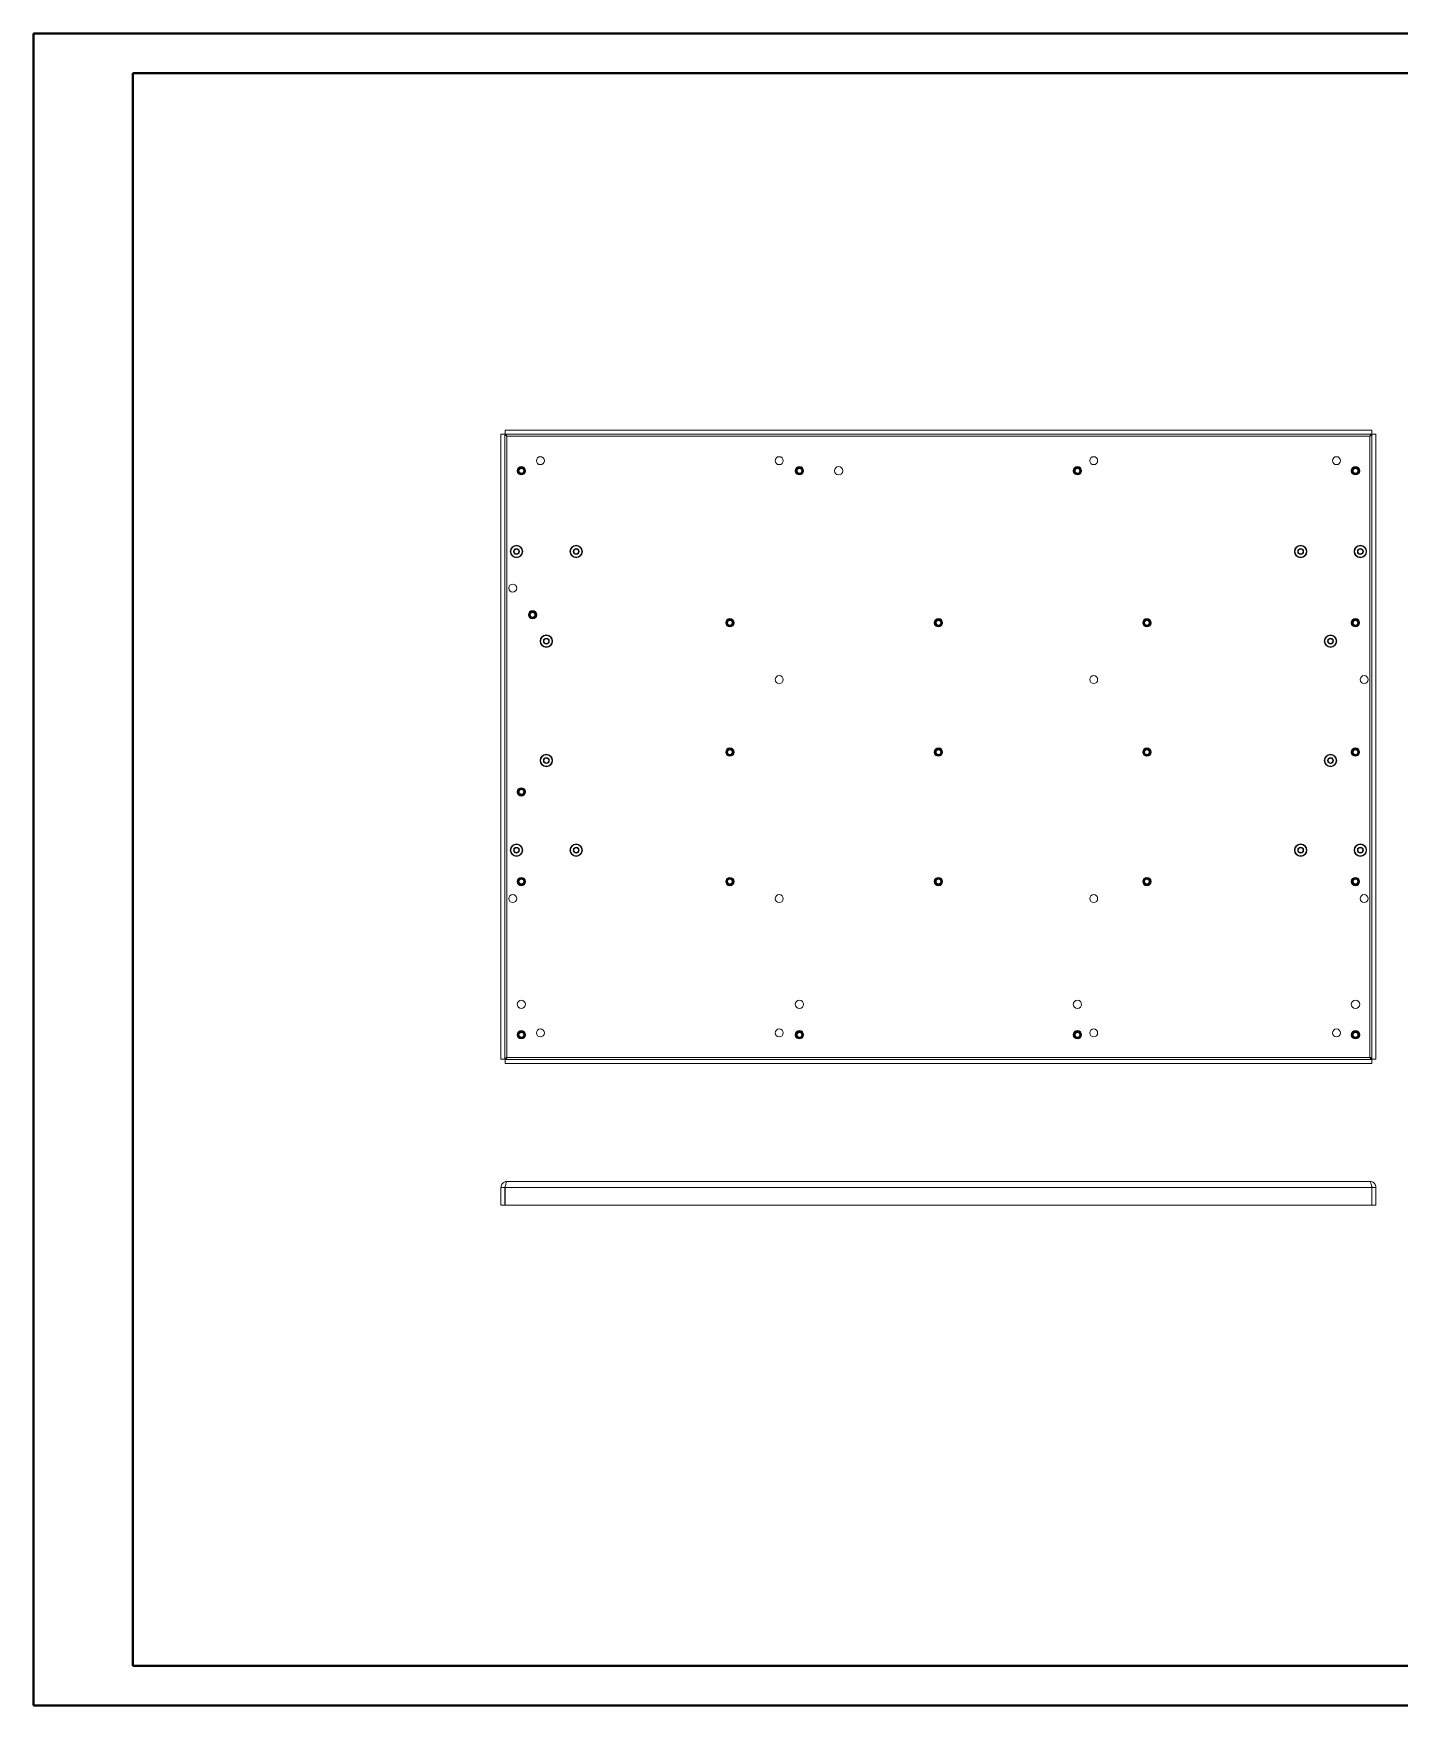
# Model space of a CAD drawing. Header units: millimetres. Extents: x 0 to 1188, y 0 to 840.
# Drawn here: x 0 to 687, y 0 to 840 of the extents above; entities that cross this region are included whole.
import ezdxf

# ---------------------------------------------------------------- set-up
doc = ezdxf.new("R2010")
doc.units = ezdxf.units.MM
doc.header["$LTSCALE"] = 2

msp = doc.modelspace()

# ---------------------------------------------------------------- linework, layer by layer
at = {"color": 7, "linetype": 'Continuous', "lineweight": 40, "ltscale": 2}
for p, q in [((0.16, 0.43), (0.16, 840.43)), ((0.16, 840.43), (1188.16, 840.43)), ((50.16, 20.43), (50.16, 820.43)), ((50.16, 820.43), (1168.16, 820.43)), ((50.16, 20.43), (1168.16, 20.43)), ((0.16, 0.43), (1188.16, 0.43))]:
    msp.add_line(p, q, dxfattribs=at)
at = {"color": 7, "linetype": 'Continuous', "lineweight": 15, "ltscale": 2}
for p, q in [((235.06, 639.04), (237.06, 639.04)), ((235.06, 325.13), (235.06, 639.04)), ((237.06, 325.13), (237.06, 639.04)), ((237.13, 641.11), (672.59, 641.11)), ((237.13, 641.11), (237.13, 639.11)), ((237.13, 639.11), (672.59, 639.11)), ((672.59, 641.11), (672.59, 639.11)), ((672.66, 639.04), (672.66, 325.13)), ((674.66, 639.04), (672.66, 639.04)), ((674.66, 639.04), (674.66, 325.13)), ((238.06, 326.05), (238.06, 638.11)), ((238.06, 638.11), (671.66, 638.11)), ((671.66, 638.11), (671.66, 326.05)), ((235.06, 325.13), (237.06, 325.13)), ((237.13, 323.05), (237.13, 325.05)), ((672.59, 325.05), (237.13, 325.05)), ((672.59, 323.05), (237.13, 323.05)), ((671.66, 326.05), (238.06, 326.05)), ((672.59, 323.05), (672.59, 325.05)), ((674.66, 325.13), (672.66, 325.13)), ((235.06, 260.76), (237.06, 260.76)), ((235.06, 260.76), (235.06, 251.76)), ((237.06, 260.76), (237.06, 251.76)), ((237.13, 260.76), (672.59, 260.76)), ((237.13, 260.76), (237.13, 251.76)), ((238.06, 263.76), (671.66, 263.76)), ((672.59, 260.76), (672.59, 251.76)), ((674.66, 260.76), (672.66, 260.76)), ((672.66, 260.76), (672.66, 251.76)), ((674.66, 260.76), (674.66, 251.76)), ((235.06, 251.76), (237.06, 251.76)), ((237.13, 251.76), (672.59, 251.76)), ((674.66, 251.76), (672.66, 251.76))]:
    msp.add_line(p, q, dxfattribs=at)
at = {"color": 7, "linetype": 'Continuous', "lineweight": 15, "ltscale": 4}
for centre, radius in [((245.31, 620.74), 2.1), ((245.31, 620.74), 1.6), ((245.31, 620.74), 1.5), ((245.31, 620.74), 1.19), ((254.86, 625.81), 2), ((374.86, 625.81), 2), ((385.01, 620.74), 2.1), ((385.01, 620.74), 1.6), ((385.01, 620.74), 1.5), ((385.01, 620.74), 1.19), ((404.71, 620.74), 2.1), ((524.71, 620.74), 2.1), ((524.71, 620.74), 1.6), ((524.71, 620.74), 1.5), ((524.71, 620.74), 1.19), ((532.86, 625.81), 2), ((654.86, 625.81), 2), ((664.41, 620.74), 2.1), ((664.41, 620.74), 1.6), ((664.41, 620.74), 1.5), ((664.41, 620.74), 1.19), ((242.86, 580.16), 3.15), ((242.86, 580.16), 2.9), ((242.86, 580.16), 1.5), ((242.86, 580.16), 1.23), ((272.86, 580.16), 3.15), ((272.86, 580.16), 2.9), ((272.86, 580.16), 1.5), ((272.86, 580.16), 1.23), ((636.86, 580.16), 3.15), ((636.86, 580.16), 2.9), ((636.86, 580.16), 1.5), ((636.86, 580.16), 1.23), ((666.86, 580.16), 3.15), ((666.86, 580.16), 2.9), ((666.86, 580.16), 1.5), ((666.86, 580.16), 1.23), ((240.96, 561.77), 2), ((250.96, 548.39), 2.1), ((250.96, 548.39), 1.6), ((250.96, 548.39), 1.5), ((250.96, 548.39), 1.19), ((350.08, 544.39), 2.1), ((454.85, 544.39), 2.1), ((559.62, 544.39), 2.1), ((664.39, 544.39), 2.1), ((257.86, 535.16), 3.15), ((257.86, 535.16), 2.9), ((350.08, 544.39), 1.6), ((350.08, 544.39), 1.5), ((350.08, 544.39), 1.19), ((454.85, 544.39), 1.6), ((454.85, 544.39), 1.5), ((454.85, 544.39), 1.19), ((559.62, 544.39), 1.6), ((559.62, 544.39), 1.5), ((559.62, 544.39), 1.19), ((651.86, 535.16), 3.15), ((651.86, 535.16), 2.9), ((664.39, 544.39), 1.6), ((664.39, 544.39), 1.5), ((664.39, 544.39), 1.19), ((257.86, 535.16), 1.5), ((257.86, 535.16), 1.23), ((651.86, 535.16), 1.5), ((651.86, 535.16), 1.23), ((374.86, 515.81), 2), ((532.86, 515.81), 2), ((668.76, 515.81), 2), ((350.08, 479.39), 2.1), ((350.08, 479.39), 1.6), ((350.08, 479.39), 1.5), ((350.08, 479.39), 1.19), ((454.85, 479.39), 2.1), ((454.85, 479.39), 1.6), ((454.85, 479.39), 1.5), ((454.85, 479.39), 1.19), ((559.62, 479.39), 2.1), ((559.62, 479.39), 1.6), ((559.62, 479.39), 1.5), ((559.62, 479.39), 1.19), ((664.39, 479.39), 2.1), ((664.39, 479.39), 1.6), ((664.39, 479.39), 1.5), ((664.39, 479.39), 1.19), ((257.86, 475.16), 3.15), ((257.86, 475.16), 2.9), ((257.86, 475.16), 1.5), ((257.86, 475.16), 1.23), ((651.86, 475.16), 3.15), ((651.86, 475.16), 2.9), ((651.86, 475.16), 1.5), ((651.86, 475.16), 1.23), ((245.31, 459.39), 2.1), ((245.31, 459.39), 1.6), ((245.31, 459.39), 1.5), ((245.31, 459.39), 1.19), ((242.86, 430.16), 3.15), ((242.86, 430.16), 2.9), ((242.86, 430.16), 1.5), ((242.86, 430.16), 1.23), ((272.86, 430.16), 3.15), ((272.86, 430.16), 2.9), ((272.86, 430.16), 1.5), ((272.86, 430.16), 1.23), ((636.86, 430.16), 3.15), ((636.86, 430.16), 2.9), ((636.86, 430.16), 1.5), ((636.86, 430.16), 1.23), ((666.86, 430.16), 3.15), ((666.86, 430.16), 2.9), ((666.86, 430.16), 1.5), ((666.86, 430.16), 1.23), ((245.31, 414.39), 2.1), ((245.31, 414.39), 1.6), ((245.31, 414.39), 1.5), ((245.31, 414.39), 1.19), ((350.08, 414.39), 2.1), ((350.08, 414.39), 1.6), ((350.08, 414.39), 1.5), ((350.08, 414.39), 1.19), ((454.85, 414.39), 2.1), ((454.85, 414.39), 1.6), ((454.85, 414.39), 1.5), ((454.85, 414.39), 1.19), ((559.62, 414.39), 2.1), ((559.62, 414.39), 1.6), ((559.62, 414.39), 1.5), ((559.62, 414.39), 1.19), ((664.39, 414.39), 2.1), ((664.39, 414.39), 1.6), ((664.39, 414.39), 1.5), ((664.39, 414.39), 1.19), ((240.96, 405.81), 2), ((374.86, 405.81), 2), ((532.86, 405.81), 2), ((668.76, 405.81), 2), ((245.31, 352.69), 2.1), ((385.01, 352.69), 2.1), ((524.71, 352.69), 2.1), ((664.41, 352.69), 2.1), ((245.31, 337.39), 2.1), ((245.31, 337.39), 1.6), ((245.31, 337.39), 1.5), ((245.31, 337.39), 1.19), ((254.86, 338.35), 2), ((374.86, 338.35), 2), ((385.01, 337.39), 2.1), ((385.01, 337.39), 1.6), ((385.01, 337.39), 1.5), ((385.01, 337.39), 1.19), ((524.71, 337.39), 2.1), ((524.71, 337.39), 1.6), ((524.71, 337.39), 1.5), ((524.71, 337.39), 1.19), ((532.86, 338.35), 2), ((654.86, 338.35), 2), ((664.41, 337.39), 2.1), ((664.41, 337.39), 1.6), ((664.41, 337.39), 1.5), ((664.41, 337.39), 1.19)]:
    msp.add_circle(centre, radius, dxfattribs=at)
at = {"color": 7, "linetype": 'Continuous', "lineweight": 15, "ltscale": 2}
for points, knots in [([(238.06, 638.11), (237.92, 638.2), (237.64, 638.37), (237.31, 638.61), (237.1, 638.83), (237.08, 638.98), (237.06, 639.04)], [0, 0, 0, 0, 0.280309, 0.530235, 0.780091, 1, 1, 1, 1]), ([(237.13, 639.11), (237.22, 639.1), (237.39, 639.06), (237.63, 638.8), (237.85, 638.48), (238, 638.23), (238.06, 638.11)], [0, 0, 0, 0, 0.2803089, 0.5302364, 0.7800927, 1, 1, 1, 1]), ([(671.66, 638.11), (671.75, 638.26), (671.92, 638.54), (672.16, 638.87), (672.38, 639.08), (672.53, 639.1), (672.59, 639.11)], [0, 0, 0, 0, 0.280309, 0.530235, 0.780091, 1, 1, 1, 1]), ([(672.66, 639.04), (672.64, 638.96), (672.61, 638.79), (672.35, 638.55), (672.02, 638.33), (671.78, 638.18), (671.66, 638.11)], [0, 0, 0, 0, 0.280305, 0.530236, 0.780093, 1, 1, 1, 1]), ([(243.38, 620.74), (243.41, 620.99), (243.45, 621.36), (243.69, 621.81), (243.94, 622.12), (244.24, 622.37), (244.7, 622.61), (245.31, 622.72), (245.93, 622.61), (246.38, 622.37), (246.69, 622.12), (246.94, 621.81), (247.18, 621.36), (247.22, 620.99), (247.25, 620.74)], [0, 0, 0, 0, 0.119721, 0.184904, 0.250001, 0.315183, 0.38028, 0.500001, 0.619723, 0.684905, 0.749999, 0.815184, 0.880279, 1, 1, 1, 1]), ([(383.08, 620.74), (383.11, 620.99), (383.15, 621.36), (383.39, 621.81), (383.64, 622.12), (383.94, 622.37), (384.4, 622.61), (385.01, 622.72), (385.63, 622.61), (386.08, 622.37), (386.39, 622.12), (386.64, 621.81), (386.88, 621.36), (386.92, 620.99), (386.95, 620.74)], [0, 0, 0, 0, 0.119721, 0.184904, 0.25, 0.315184, 0.380279, 0.5, 0.619722, 0.684906, 0.75, 0.815184, 0.880279, 1, 1, 1, 1]), ([(522.78, 620.74), (522.81, 620.99), (522.85, 621.36), (523.09, 621.81), (523.34, 622.12), (523.64, 622.37), (524.1, 622.61), (524.71, 622.72), (525.33, 622.61), (525.78, 622.37), (526.09, 622.12), (526.34, 621.81), (526.58, 621.36), (526.62, 620.99), (526.65, 620.74)], [0, 0, 0, 0, 0.119721, 0.184904, 0.25, 0.315184, 0.380278, 0.5, 0.619721, 0.684905, 0.75, 0.815184, 0.880279, 1, 1, 1, 1]), ([(662.48, 620.74), (662.51, 620.99), (662.55, 621.36), (662.79, 621.81), (663.04, 622.12), (663.34, 622.37), (663.8, 622.61), (664.41, 622.72), (665.03, 622.61), (665.48, 622.37), (665.79, 622.12), (666.04, 621.81), (666.28, 621.36), (666.32, 620.99), (666.35, 620.74)], [0, 0, 0, 0, 0.119721, 0.184904, 0.250001, 0.315183, 0.380277, 0.499999, 0.619721, 0.684905, 0.749999, 0.815184, 0.880279, 1, 1, 1, 1]), ([(247.25, 620.74), (247.22, 620.5), (247.18, 620.13), (246.94, 619.68), (246.69, 619.37), (246.38, 619.12), (245.93, 618.88), (245.31, 618.76), (244.7, 618.88), (244.24, 619.12), (243.94, 619.37), (243.69, 619.68), (243.45, 620.13), (243.41, 620.5), (243.38, 620.74)], [0, 0, 0, 0, 0.119721, 0.184905, 0.250001, 0.315183, 0.380278, 0.499999, 0.61972, 0.684906, 0.75, 0.815184, 0.880279, 1, 1, 1, 1]), ([(386.95, 620.74), (386.92, 620.5), (386.88, 620.13), (386.64, 619.68), (386.39, 619.37), (386.08, 619.12), (385.63, 618.88), (385.01, 618.76), (384.4, 618.88), (383.94, 619.12), (383.64, 619.37), (383.39, 619.68), (383.15, 620.13), (383.11, 620.5), (383.08, 620.74)], [0, 0, 0, 0, 0.119721, 0.184906, 0.25, 0.315184, 0.380279, 0.5, 0.619721, 0.684905, 0.75, 0.815184, 0.880279, 1, 1, 1, 1]), ([(526.65, 620.74), (526.62, 620.5), (526.58, 620.13), (526.34, 619.68), (526.09, 619.37), (525.78, 619.12), (525.33, 618.88), (524.71, 618.76), (524.1, 618.88), (523.64, 619.12), (523.34, 619.37), (523.09, 619.68), (522.85, 620.13), (522.81, 620.5), (522.78, 620.74)], [0, 0, 0, 0, 0.119721, 0.184906, 0.25, 0.315183, 0.38028, 0.500001, 0.619722, 0.684906, 0.75, 0.815184, 0.880279, 1, 1, 1, 1]), ([(666.35, 620.74), (666.32, 620.5), (666.28, 620.13), (666.04, 619.68), (665.79, 619.37), (665.48, 619.12), (665.03, 618.88), (664.41, 618.76), (663.8, 618.88), (663.34, 619.12), (663.04, 619.37), (662.79, 619.68), (662.55, 620.13), (662.51, 620.5), (662.48, 620.74)], [0, 0, 0, 0, 0.119721, 0.184905, 0.250001, 0.315183, 0.38028, 0.500001, 0.619722, 0.684906, 0.75, 0.815184, 0.880279, 1, 1, 1, 1]), ([(249.03, 548.39), (249.06, 548.64), (249.1, 549.01), (249.34, 549.46), (249.59, 549.77), (249.89, 550.02), (250.35, 550.26), (250.96, 550.37), (251.58, 550.26), (252.03, 550.02), (252.34, 549.77), (252.59, 549.46), (252.83, 549.01), (252.87, 548.64), (252.9, 548.39)], [0, 0, 0, 0, 0.119721, 0.184906, 0.250001, 0.315183, 0.38028, 0.500001, 0.619722, 0.684905, 0.749999, 0.815183, 0.880278, 1, 1, 1, 1]), ([(252.9, 548.39), (252.87, 548.15), (252.83, 547.78), (252.59, 547.33), (252.34, 547.02), (252.03, 546.77), (251.58, 546.53), (250.96, 546.41), (250.35, 546.53), (249.89, 546.77), (249.59, 547.02), (249.34, 547.33), (249.1, 547.78), (249.06, 548.15), (249.03, 548.39)], [0, 0, 0, 0, 0.119722, 0.184905, 0.250001, 0.315184, 0.380278, 0.499999, 0.619721, 0.684906, 0.75, 0.815184, 0.880279, 1, 1, 1, 1]), ([(348.15, 544.39), (348.18, 544.64), (348.22, 545.01), (348.46, 545.46), (348.71, 545.77), (349.01, 546.02), (349.47, 546.26), (350.08, 546.37), (350.7, 546.26), (351.15, 546.02), (351.46, 545.77), (351.71, 545.46), (351.95, 545.01), (351.99, 544.64), (352.02, 544.39)], [0, 0, 0, 0, 0.1197213, 0.1849047, 0.2500004, 0.3151836, 0.3802782, 0.4999996, 0.6197221, 0.684905, 0.7499999, 0.815184, 0.8802787, 1, 1, 1, 1]), ([(452.92, 544.39), (452.95, 544.64), (452.99, 545.01), (453.23, 545.46), (453.48, 545.77), (453.78, 546.02), (454.24, 546.26), (454.85, 546.37), (455.47, 546.26), (455.92, 546.02), (456.23, 545.77), (456.48, 545.46), (456.72, 545.01), (456.76, 544.64), (456.79, 544.39)], [0, 0, 0, 0, 0.119721, 0.184905, 0.25, 0.315184, 0.380279, 0.5, 0.619721, 0.684905, 0.75, 0.815184, 0.880279, 1, 1, 1, 1]), ([(557.69, 544.39), (557.72, 544.64), (557.76, 545.01), (558, 545.46), (558.25, 545.77), (558.55, 546.02), (559.01, 546.26), (559.62, 546.37), (560.24, 546.26), (560.69, 546.02), (561, 545.77), (561.25, 545.46), (561.49, 545.01), (561.53, 544.64), (561.56, 544.39)], [0, 0, 0, 0, 0.119722, 0.184905, 0.250001, 0.315184, 0.380278, 0.5, 0.619721, 0.684905, 0.75, 0.815184, 0.880279, 1, 1, 1, 1]), ([(662.46, 544.39), (662.49, 544.64), (662.53, 545.01), (662.77, 545.46), (663.02, 545.77), (663.32, 546.02), (663.78, 546.26), (664.39, 546.37), (665.01, 546.26), (665.46, 546.02), (665.77, 545.77), (666.02, 545.46), (666.26, 545.01), (666.3, 544.64), (666.33, 544.39)], [0, 0, 0, 0, 0.119722, 0.184905, 0.250001, 0.315184, 0.380278, 0.499999, 0.619721, 0.684906, 0.75, 0.815184, 0.880279, 1, 1, 1, 1]), ([(352.02, 544.39), (351.99, 544.15), (351.95, 543.78), (351.71, 543.33), (351.46, 543.02), (351.15, 542.77), (350.7, 542.53), (350.08, 542.41), (349.47, 542.53), (349.01, 542.77), (348.71, 543.02), (348.46, 543.33), (348.22, 543.78), (348.18, 544.15), (348.15, 544.39)], [0, 0, 0, 0, 0.119721, 0.184905, 0.25, 0.315184, 0.380278, 0.500001, 0.619722, 0.684905, 0.750001, 0.815184, 0.880279, 1, 1, 1, 1]), ([(456.79, 544.39), (456.76, 544.15), (456.72, 543.78), (456.48, 543.33), (456.23, 543.02), (455.92, 542.77), (455.47, 542.53), (454.85, 542.41), (454.24, 542.53), (453.78, 542.77), (453.48, 543.02), (453.23, 543.33), (452.99, 543.78), (452.95, 544.15), (452.92, 544.39)], [0, 0, 0, 0, 0.119721, 0.184905, 0.249999, 0.315184, 0.380279, 0.5, 0.619722, 0.684905, 0.750001, 0.815184, 0.880279, 1, 1, 1, 1]), ([(561.56, 544.39), (561.53, 544.15), (561.49, 543.78), (561.25, 543.33), (561, 543.02), (560.69, 542.77), (560.24, 542.53), (559.62, 542.41), (559.01, 542.53), (558.55, 542.77), (558.25, 543.02), (558, 543.33), (557.76, 543.78), (557.72, 544.15), (557.69, 544.39)], [0, 0, 0, 0, 0.119721, 0.184905, 0.249999, 0.315183, 0.380279, 0.5, 0.619722, 0.684906, 0.75, 0.815184, 0.880278, 1, 1, 1, 1]), ([(666.33, 544.39), (666.3, 544.15), (666.26, 543.78), (666.02, 543.33), (665.77, 543.02), (665.46, 542.77), (665.01, 542.53), (664.39, 542.41), (663.78, 542.53), (663.32, 542.77), (663.02, 543.02), (662.77, 543.33), (662.53, 543.78), (662.49, 544.15), (662.46, 544.39)], [0, 0, 0, 0, 0.119721, 0.184906, 0.25, 0.315185, 0.380279, 0.500001, 0.619722, 0.684905, 0.75, 0.815184, 0.880278, 1, 1, 1, 1]), ([(348.15, 479.39), (348.18, 479.64), (348.22, 480.01), (348.46, 480.46), (348.71, 480.77), (349.01, 481.02), (349.47, 481.26), (350.08, 481.37), (350.7, 481.26), (351.15, 481.02), (351.46, 480.77), (351.71, 480.46), (351.95, 480.01), (351.99, 479.64), (352.02, 479.39)], [0, 0, 0, 0, 0.119721, 0.184905, 0.25, 0.315183, 0.380278, 0.499999, 0.619722, 0.684905, 0.75, 0.815184, 0.880279, 1, 1, 1, 1]), ([(352.02, 479.39), (351.99, 479.15), (351.95, 478.78), (351.71, 478.33), (351.46, 478.02), (351.15, 477.77), (350.7, 477.53), (350.08, 477.41), (349.47, 477.53), (349.01, 477.77), (348.71, 478.02), (348.46, 478.33), (348.22, 478.78), (348.18, 479.15), (348.15, 479.39)], [0, 0, 0, 0, 0.119721, 0.184905, 0.25, 0.315183, 0.380278, 0.500001, 0.619722, 0.684905, 0.75, 0.815184, 0.880279, 1, 1, 1, 1]), ([(452.92, 479.39), (452.95, 479.64), (452.99, 480.01), (453.23, 480.46), (453.48, 480.77), (453.78, 481.02), (454.24, 481.26), (454.85, 481.37), (455.47, 481.26), (455.92, 481.02), (456.23, 480.77), (456.48, 480.46), (456.72, 480.01), (456.76, 479.64), (456.79, 479.39)], [0, 0, 0, 0, 0.119721, 0.184905, 0.25, 0.315184, 0.380279, 0.5, 0.619721, 0.684905, 0.75, 0.815184, 0.880279, 1, 1, 1, 1]), ([(456.79, 479.39), (456.76, 479.15), (456.72, 478.78), (456.48, 478.33), (456.23, 478.02), (455.92, 477.77), (455.47, 477.53), (454.85, 477.41), (454.24, 477.53), (453.78, 477.77), (453.48, 478.02), (453.23, 478.33), (452.99, 478.78), (452.95, 479.15), (452.92, 479.39)], [0, 0, 0, 0, 0.119721, 0.184905, 0.25, 0.315184, 0.380279, 0.5, 0.619721, 0.684905, 0.75, 0.815184, 0.880279, 1, 1, 1, 1]), ([(557.69, 479.39), (557.72, 479.64), (557.76, 480.01), (558, 480.46), (558.25, 480.77), (558.55, 481.02), (559.01, 481.26), (559.62, 481.37), (560.24, 481.26), (560.69, 481.02), (561, 480.77), (561.25, 480.46), (561.49, 480.01), (561.53, 479.64), (561.56, 479.39)], [0, 0, 0, 0, 0.119722, 0.184905, 0.25, 0.315184, 0.380278, 0.5, 0.619721, 0.684905, 0.75, 0.815184, 0.880279, 1, 1, 1, 1]), ([(561.56, 479.39), (561.53, 479.15), (561.49, 478.78), (561.25, 478.33), (561, 478.02), (560.69, 477.77), (560.24, 477.53), (559.62, 477.41), (559.01, 477.53), (558.55, 477.77), (558.25, 478.02), (558, 478.33), (557.76, 478.78), (557.72, 479.15), (557.69, 479.39)], [0, 0, 0, 0, 0.119721, 0.184905, 0.25, 0.315183, 0.380279, 0.5, 0.619722, 0.684905, 0.75, 0.815183, 0.880278, 1, 1, 1, 1]), ([(662.46, 479.39), (662.49, 479.64), (662.53, 480.01), (662.77, 480.46), (663.02, 480.77), (663.32, 481.02), (663.78, 481.26), (664.39, 481.37), (665.01, 481.26), (665.46, 481.02), (665.77, 480.77), (666.02, 480.46), (666.26, 480.01), (666.3, 479.64), (666.33, 479.39)], [0, 0, 0, 0, 0.119722, 0.184905, 0.250001, 0.315183, 0.380278, 0.499999, 0.619721, 0.684905, 0.75, 0.815183, 0.880279, 1, 1, 1, 1]), ([(666.33, 479.39), (666.3, 479.15), (666.26, 478.78), (666.02, 478.33), (665.77, 478.02), (665.46, 477.77), (665.01, 477.53), (664.39, 477.41), (663.78, 477.53), (663.32, 477.77), (663.02, 478.02), (662.77, 478.33), (662.53, 478.78), (662.49, 479.15), (662.46, 479.39)], [0, 0, 0, 0, 0.119721, 0.184906, 0.25, 0.315184, 0.380279, 0.5, 0.619722, 0.684904, 0.749999, 0.815184, 0.880278, 1, 1, 1, 1]), ([(243.38, 459.39), (243.41, 459.64), (243.45, 460.01), (243.69, 460.46), (243.94, 460.77), (244.24, 461.02), (244.7, 461.26), (245.31, 461.37), (245.93, 461.26), (246.38, 461.02), (246.69, 460.77), (246.94, 460.46), (247.18, 460.01), (247.22, 459.64), (247.25, 459.39)], [0, 0, 0, 0, 0.119721, 0.184904, 0.250001, 0.315183, 0.38028, 0.500001, 0.619723, 0.684905, 0.75, 0.815183, 0.880279, 1, 1, 1, 1]), ([(247.25, 459.39), (247.22, 459.15), (247.18, 458.78), (246.94, 458.33), (246.69, 458.02), (246.38, 457.77), (245.93, 457.53), (245.31, 457.41), (244.7, 457.53), (244.24, 457.77), (243.94, 458.02), (243.69, 458.33), (243.45, 458.78), (243.41, 459.15), (243.38, 459.39)], [0, 0, 0, 0, 0.1197214, 0.1849046, 0.2500008, 0.3151831, 0.3802777, 0.4999991, 0.6197205, 0.6849053, 0.7499996, 0.8151831, 0.8802786, 1, 1, 1, 1]), ([(243.38, 414.39), (243.41, 414.64), (243.45, 415.01), (243.69, 415.46), (243.94, 415.77), (244.24, 416.02), (244.7, 416.26), (245.31, 416.37), (245.93, 416.26), (246.38, 416.02), (246.69, 415.77), (246.94, 415.46), (247.18, 415.01), (247.22, 414.64), (247.25, 414.39)], [0, 0, 0, 0, 0.1197211, 0.1849045, 0.2500009, 0.3151832, 0.3802799, 0.5000013, 0.6197226, 0.6849051, 0.7499994, 0.8151827, 0.8802789, 1, 1, 1, 1]), ([(247.25, 414.39), (247.22, 414.15), (247.18, 413.78), (246.94, 413.33), (246.69, 413.02), (246.38, 412.77), (245.93, 412.53), (245.31, 412.41), (244.7, 412.53), (244.24, 412.77), (243.94, 413.02), (243.69, 413.33), (243.45, 413.78), (243.41, 414.15), (243.38, 414.39)], [0, 0, 0, 0, 0.119721, 0.184905, 0.25, 0.315183, 0.380278, 0.499999, 0.619721, 0.684905, 0.75, 0.815183, 0.880279, 1, 1, 1, 1]), ([(348.15, 414.39), (348.18, 414.64), (348.22, 415.01), (348.46, 415.46), (348.71, 415.77), (349.01, 416.02), (349.47, 416.26), (350.08, 416.37), (350.7, 416.26), (351.15, 416.02), (351.46, 415.77), (351.71, 415.46), (351.95, 415.01), (351.99, 414.64), (352.02, 414.39)], [0, 0, 0, 0, 0.119721, 0.184905, 0.25, 0.315184, 0.380278, 0.499999, 0.619722, 0.684905, 0.75, 0.815183, 0.880279, 1, 1, 1, 1]), ([(352.02, 414.39), (351.99, 414.15), (351.95, 413.78), (351.71, 413.33), (351.46, 413.02), (351.15, 412.77), (350.7, 412.53), (350.08, 412.41), (349.47, 412.53), (349.01, 412.77), (348.71, 413.02), (348.46, 413.33), (348.22, 413.78), (348.18, 414.15), (348.15, 414.39)], [0, 0, 0, 0, 0.119722, 0.184905, 0.25, 0.315183, 0.380278, 0.500001, 0.619722, 0.684905, 0.75, 0.815184, 0.880278, 1, 1, 1, 1]), ([(452.92, 414.39), (452.95, 414.64), (452.99, 415.01), (453.23, 415.46), (453.48, 415.77), (453.78, 416.02), (454.24, 416.26), (454.85, 416.37), (455.47, 416.26), (455.92, 416.02), (456.23, 415.77), (456.48, 415.46), (456.72, 415.01), (456.76, 414.64), (456.79, 414.39)], [0, 0, 0, 0, 0.1197213, 0.184905, 0.2500003, 0.3151837, 0.3802786, 0.5, 0.6197213, 0.6849048, 0.7499997, 0.815183, 0.8802787, 1, 1, 1, 1]), ([(456.79, 414.39), (456.76, 414.15), (456.72, 413.78), (456.48, 413.33), (456.23, 413.02), (455.92, 412.77), (455.47, 412.53), (454.85, 412.41), (454.24, 412.53), (453.78, 412.77), (453.48, 413.02), (453.23, 413.33), (452.99, 413.78), (452.95, 414.15), (452.92, 414.39)], [0, 0, 0, 0, 0.119722, 0.184905, 0.25, 0.315183, 0.380278, 0.5, 0.619722, 0.684905, 0.75, 0.815184, 0.880278, 1, 1, 1, 1]), ([(557.69, 414.39), (557.72, 414.64), (557.76, 415.01), (558, 415.46), (558.25, 415.77), (558.55, 416.02), (559.01, 416.26), (559.62, 416.37), (560.24, 416.26), (560.69, 416.02), (561, 415.77), (561.25, 415.46), (561.49, 415.01), (561.53, 414.64), (561.56, 414.39)], [0, 0, 0, 0, 0.119722, 0.184905, 0.250001, 0.315184, 0.380278, 0.5, 0.619721, 0.684905, 0.75, 0.815183, 0.880279, 1, 1, 1, 1]), ([(561.56, 414.39), (561.53, 414.15), (561.49, 413.78), (561.25, 413.33), (561, 413.02), (560.69, 412.77), (560.24, 412.53), (559.62, 412.41), (559.01, 412.53), (558.55, 412.77), (558.25, 413.02), (558, 413.33), (557.76, 413.78), (557.72, 414.15), (557.69, 414.39)], [0, 0, 0, 0, 0.119722, 0.184906, 0.25, 0.315183, 0.380279, 0.5, 0.619722, 0.684905, 0.75, 0.815184, 0.880278, 1, 1, 1, 1]), ([(662.46, 414.39), (662.49, 414.64), (662.53, 415.01), (662.77, 415.46), (663.02, 415.77), (663.32, 416.02), (663.78, 416.26), (664.39, 416.37), (665.01, 416.26), (665.46, 416.02), (665.77, 415.77), (666.02, 415.46), (666.26, 415.01), (666.3, 414.64), (666.33, 414.39)], [0, 0, 0, 0, 0.119721, 0.184905, 0.250001, 0.315183, 0.380278, 0.499999, 0.619721, 0.684905, 0.75, 0.815183, 0.880279, 1, 1, 1, 1]), ([(666.33, 414.39), (666.3, 414.15), (666.26, 413.78), (666.02, 413.33), (665.77, 413.02), (665.46, 412.77), (665.01, 412.53), (664.39, 412.41), (663.78, 412.53), (663.32, 412.77), (663.02, 413.02), (662.77, 413.33), (662.53, 413.78), (662.49, 414.15), (662.46, 414.39)], [0, 0, 0, 0, 0.119721, 0.184906, 0.25, 0.315184, 0.380279, 0.5, 0.619722, 0.684904, 0.749999, 0.815184, 0.880278, 1, 1, 1, 1]), ([(243.38, 337.39), (243.41, 337.64), (243.45, 338.01), (243.69, 338.46), (243.94, 338.77), (244.24, 339.02), (244.7, 339.26), (245.31, 339.37), (245.93, 339.26), (246.38, 339.02), (246.69, 338.77), (246.94, 338.46), (247.18, 338.01), (247.22, 337.64), (247.25, 337.39)], [0, 0, 0, 0, 0.119721, 0.184905, 0.250001, 0.315183, 0.38028, 0.500001, 0.619722, 0.684906, 0.75, 0.815184, 0.880279, 1, 1, 1, 1]), ([(247.25, 337.39), (247.22, 337.15), (247.18, 336.78), (246.94, 336.33), (246.69, 336.02), (246.38, 335.77), (245.93, 335.53), (245.31, 335.41), (244.7, 335.53), (244.24, 335.77), (243.94, 336.02), (243.69, 336.33), (243.45, 336.78), (243.41, 337.15), (243.38, 337.39)], [0, 0, 0, 0, 0.119721, 0.184904, 0.250001, 0.315183, 0.380277, 0.499999, 0.619721, 0.684905, 0.749999, 0.815184, 0.880279, 1, 1, 1, 1]), ([(383.08, 337.39), (383.11, 337.64), (383.15, 338.01), (383.39, 338.46), (383.64, 338.77), (383.94, 339.02), (384.4, 339.26), (385.01, 339.37), (385.63, 339.26), (386.08, 339.02), (386.39, 338.77), (386.64, 338.46), (386.88, 338.01), (386.92, 337.64), (386.95, 337.39)], [0, 0, 0, 0, 0.119721, 0.184906, 0.25, 0.315183, 0.38028, 0.500001, 0.619722, 0.684906, 0.75, 0.815184, 0.880279, 1, 1, 1, 1]), ([(386.95, 337.39), (386.92, 337.15), (386.88, 336.78), (386.64, 336.33), (386.39, 336.02), (386.08, 335.77), (385.63, 335.53), (385.01, 335.41), (384.4, 335.53), (383.94, 335.77), (383.64, 336.02), (383.39, 336.33), (383.15, 336.78), (383.11, 337.15), (383.08, 337.39)], [0, 0, 0, 0, 0.119721, 0.184904, 0.25, 0.315184, 0.380278, 0.5, 0.619721, 0.684905, 0.75, 0.815184, 0.880279, 1, 1, 1, 1]), ([(522.78, 337.39), (522.81, 337.64), (522.85, 338.01), (523.09, 338.46), (523.34, 338.77), (523.64, 339.02), (524.1, 339.26), (524.71, 339.37), (525.33, 339.26), (525.78, 339.02), (526.09, 338.77), (526.34, 338.46), (526.58, 338.01), (526.62, 337.64), (526.65, 337.39)], [0, 0, 0, 0, 0.119721, 0.184906, 0.25, 0.315184, 0.380279, 0.5, 0.619721, 0.684905, 0.75, 0.815184, 0.880279, 1, 1, 1, 1]), ([(526.65, 337.39), (526.62, 337.15), (526.58, 336.78), (526.34, 336.33), (526.09, 336.02), (525.78, 335.77), (525.33, 335.53), (524.71, 335.41), (524.1, 335.53), (523.64, 335.77), (523.34, 336.02), (523.09, 336.33), (522.85, 336.78), (522.81, 337.15), (522.78, 337.39)], [0, 0, 0, 0, 0.119721, 0.184904, 0.25, 0.315184, 0.380279, 0.5, 0.619722, 0.684906, 0.75, 0.815184, 0.880279, 1, 1, 1, 1]), ([(662.48, 337.39), (662.51, 337.64), (662.55, 338.01), (662.79, 338.46), (663.04, 338.77), (663.34, 339.02), (663.8, 339.26), (664.41, 339.37), (665.03, 339.26), (665.48, 339.02), (665.79, 338.77), (666.04, 338.46), (666.28, 338.01), (666.32, 337.64), (666.35, 337.39)], [0, 0, 0, 0, 0.119721, 0.184905, 0.250001, 0.315183, 0.380278, 0.499999, 0.61972, 0.684906, 0.75, 0.815184, 0.880279, 1, 1, 1, 1]), ([(666.35, 337.39), (666.32, 337.15), (666.28, 336.78), (666.04, 336.33), (665.79, 336.02), (665.48, 335.77), (665.03, 335.53), (664.41, 335.41), (663.8, 335.53), (663.34, 335.77), (663.04, 336.02), (662.79, 336.33), (662.55, 336.78), (662.51, 337.15), (662.48, 337.39)], [0, 0, 0, 0, 0.119721, 0.184904, 0.250001, 0.315183, 0.38028, 0.500001, 0.619723, 0.684905, 0.749999, 0.815184, 0.880279, 1, 1, 1, 1]), ([(237.06, 325.13), (237.08, 325.21), (237.12, 325.38), (237.38, 325.62), (237.7, 325.84), (237.95, 325.99), (238.06, 326.05)], [0, 0, 0, 0, 0.280308, 0.530238, 0.780094, 1, 1, 1, 1]), ([(238.06, 326.05), (237.98, 325.91), (237.81, 325.63), (237.57, 325.3), (237.35, 325.09), (237.2, 325.07), (237.13, 325.05)], [0, 0, 0, 0, 0.280309, 0.530235, 0.780091, 1, 1, 1, 1]), ([(671.66, 326.05), (671.81, 325.97), (672.09, 325.8), (672.42, 325.56), (672.63, 325.34), (672.65, 325.19), (672.66, 325.13)], [0, 0, 0, 0, 0.2803074, 0.5302371, 0.7800916, 1, 1, 1, 1]), ([(672.59, 325.05), (672.51, 325.07), (672.34, 325.11), (672.1, 325.37), (671.88, 325.69), (671.73, 325.94), (671.66, 326.05)], [0, 0, 0, 0, 0.280309, 0.530236, 0.780086, 1, 1, 1, 1]), ([(238.06, 263.76), (237.73, 263.72), (237.05, 263.66), (236.14, 263.13), (235.45, 262.35), (235.11, 261.51), (235.08, 260.96), (235.06, 260.76)], [0, 0, 0, 0, 0.213772, 0.432613, 0.651454, 0.870296, 1, 1, 1, 1]), ([(237.24, 261.29), (237.2, 261.23), (237.09, 261.07), (237.07, 260.87), (237.06, 260.76)], [0, 0, 0, 0, 0.403898, 1, 1, 1, 1]), ([(237.13, 260.76), (237.2, 261.09), (237.33, 261.77), (237.54, 262.68), (237.74, 263.37), (237.92, 263.71), (238.02, 263.74), (238.06, 263.76)], [0, 0, 0, 0, 0.213773, 0.432613, 0.651455, 0.870295, 1, 1, 1, 1]), ([(671.66, 263.76), (671.73, 263.72), (671.86, 263.66), (672.07, 263.13), (672.27, 262.35), (672.45, 261.51), (672.55, 260.96), (672.59, 260.76)], [0, 0, 0, 0, 0.213772, 0.432613, 0.651454, 0.870296, 1, 1, 1, 1]), ([(674.66, 260.76), (674.63, 261.09), (674.56, 261.77), (674.04, 262.68), (673.26, 263.37), (672.41, 263.71), (671.87, 263.74), (671.66, 263.76)], [0, 0, 0, 0, 0.213773, 0.432613, 0.651455, 0.870295, 1, 1, 1, 1]), ([(672.66, 260.76), (672.65, 260.91), (672.64, 261.11), (672.52, 261.26), (672.49, 261.29)], [0, 0, 0, 0, 0.760848, 1, 1, 1, 1])]:
    msp.add_open_spline(points, degree=3, knots=knots, dxfattribs=at)

doc.saveas('drawing.dxf')
